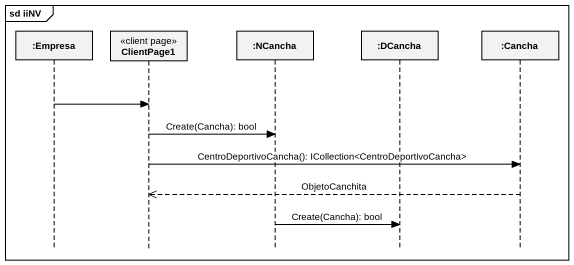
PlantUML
@startuml
mainframe sd iiNV
hide footbox
participant ":Empresa" as Empresa
participant ClientPage1 <<client page>>
participant ":NCancha" as NCancha
participant ":DCancha" as DCancha
participant ":Cancha" as Cancha

Empresa -> ClientPage1
ClientPage1 -> NCancha : Create(Cancha): bool
ClientPage1 -> Cancha : CentroDeportivoCancha(): ICollection<CentroDeportivoCancha>
Cancha -->> ClientPage1 : ObjetoCanchita
NCancha -> DCancha : Create(Cancha): bool
@enduml
